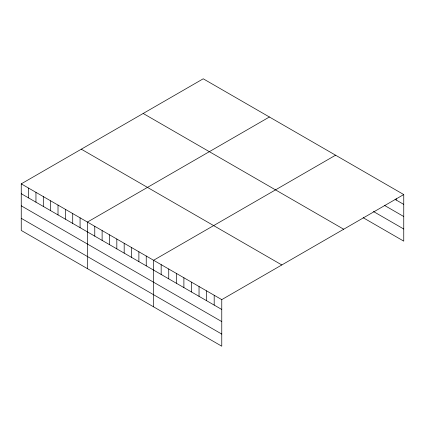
<?xml version="1.0" encoding="UTF-8"?>
<svg xmlns="http://www.w3.org/2000/svg" width="425" height="425" viewBox="0 0 425 425"><rect width="100%" height="100%" fill="white"/><g stroke="black" fill="none" stroke-linecap="round" stroke-linejoin="round"><path stroke-width="0.64" d="M21.25 183.86L221.765 299.63L221.765 346.205L21.25 230.44L21.25 183.86L203.235 78.795L403.75 194.56L403.75 241.14L363.168 217.706M269.402 116.997L87.422 222.068L87.422 268.642M335.575 155.199L153.59 260.27L153.59 306.845M221.765 299.63L403.75 194.56M395.091 199.399L403.75 204.393M384.269 205.275L403.75 216.522M373.447 211.517L403.75 229.011M143.177 113.47L343.697 229.234M81.302 149.191L281.823 264.956M21.25 193.694L221.765 309.464M21.25 205.822L221.765 321.587M21.25 218.312L221.765 334.082M396.174 198.709L396.174 200.021M214.189 295.258L214.189 305.092M206.614 290.881L206.614 300.714M199.038 286.508L199.038 296.342M191.468 282.136L191.468 291.97M183.892 277.764L183.892 287.598M176.317 273.387L176.317 283.22M168.741 269.014L168.741 278.848M161.165 264.642L161.165 274.476M146.237 256.025L146.237 265.859M138.885 251.781L138.885 261.614M131.532 247.536L131.532 257.369M124.18 243.291L124.18 253.125M116.827 239.047L116.827 248.88M109.475 234.802L109.475 244.635M102.122 230.557L102.122 240.391M94.775 226.312L94.775 236.146M80.07 217.823L80.07 227.657M72.718 213.578L72.718 223.412M65.365 209.334L65.365 219.167M58.013 205.089L58.013 214.917M50.66 200.839L50.66 210.673M43.307 196.594L43.307 206.428M35.955 192.35L35.955 202.183M28.603 188.105L28.603 197.938"/></g></svg>
